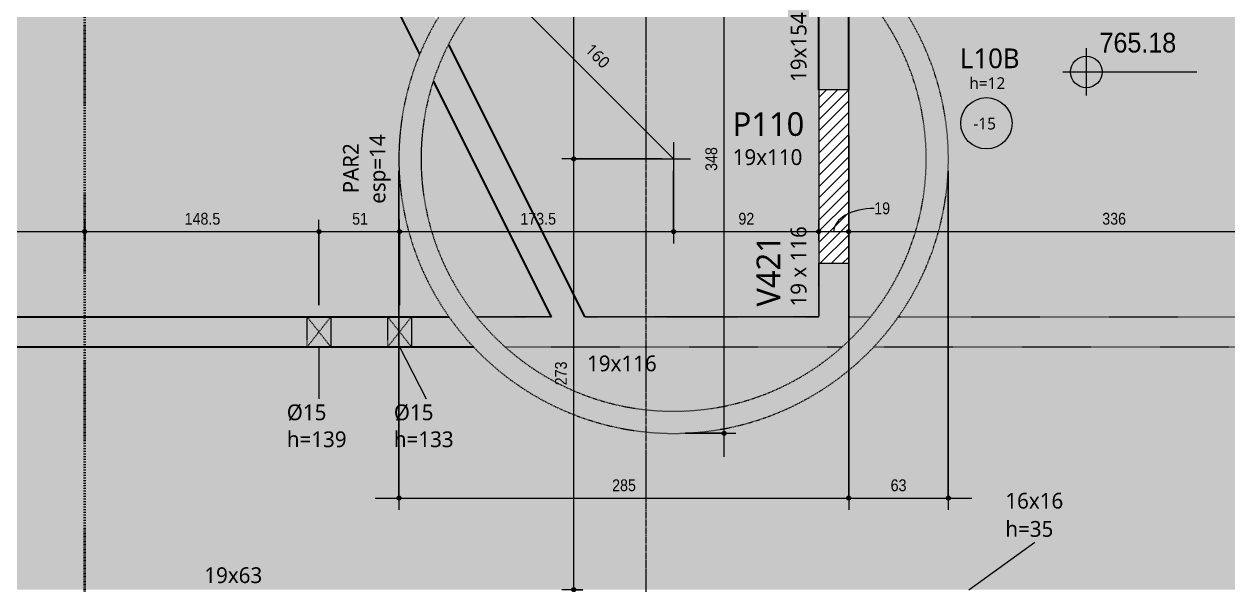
# Model space of a CAD drawing. Header units: centimetres. Extents: x -2136 to 34701, y -1430 to 84208.
# Drawn here: x -1045 to -282, y 677 to 1032 of the extents above; entities that cross this region are included whole.
import ezdxf

# ---------------------------------------------------------------- set-up
doc = ezdxf.new("R2010")
doc.units = ezdxf.units.CM
for name, pattern in [('Aligning Line', [0.635, 0.3175, -0.3175]), ('Centro de 6 mm', [1.32, 0.6, -0.24, 0.24, -0.24]), ('Dash dot', [1.5875, 0.635, -0.47625, 0, -0.47625]), ('Traço', [0.635, 0.3175, -0.3175])]:
    doc.linetypes.add(name, pattern=pattern)
for name, color, linetype, lineweight in [('A-ANNO-DIMS', 7, 'Continuous', 9), ('A-ANNO-DIMS-50', 7, 'Continuous', 9), ('A-DETL', 7, 'Continuous', 18), ('A-DETL-GENF', 7, 'Continuous', 18), ('A-DETL-THIN', 7, 'Continuous', 18), ('A-FLOR', 7, 'Continuous', 18), ('A-FLOR-IDEN', 7, 'Continuous', 9), ('A-GENM', 7, 'Continuous', 18), ('A-GENM-HDLN', 7, 'Traço', 18), ('A-GENM-IDEN', 7, 'Continuous', 9), ('G-ANNO-DIMS', 7, 'Continuous', 9), ('G-ANNO-SYMB', 7, 'Continuous', 9), ('G-ANNO-TEXT', 7, 'Continuous', 9), ('S-BEAM', 7, 'Continuous', 18), ('S-BEAM-IDEN', 7, 'Continuous', 9), ('S-COLS-IDEN', 7, 'Continuous', 9), ('S-GRID', 7, 'Continuous', 9)]:
    doc.layers.add(name, color=color, linetype=linetype, lineweight=lineweight)
doc.styles.add('Fira Sans', font='FiraSans-Regular.ttf', dxfattribs={"width": 0.95, "height": 12.5})
doc.styles.add('Fira Sans_2', font='FiraSans-Regular.ttf', dxfattribs={"width": 0.9, "height": 7.5})
doc.styles.add('Gadugi', font='gadugi.ttf', dxfattribs={"height": 15})
doc.styles.add('Gadugi_1', font='gadugi.ttf', dxfattribs={"height": 10})
doc.styles.add('Gadugi_3', font='gadugi.ttf', dxfattribs={"height": 7.5})
doc.styles.add('Gadugi_4', font='gadugi.ttf', dxfattribs={"height": 12.5})
doc.dimstyles.new('PED_GADUGI_1_5mm_1', dxfattribs={"dimscale": 30.48, "dimtxt": 7.778718, "dimasz": 0.016404, "dimexe": 0.393701, "dimexo": 0, "dimgap": 0.19685, "dimtad": 1, "dimjust": 3, "dimdec": 1, "dimrnd": 0.5, "dimdsep": 46, "dimtxsty": 'Gadugi_3', "dimblk1": 'OPEN30', "dimblk2": 'OPEN30', "dimsah": 1, "dimcen": 0.09, "dimazin": 0, "dimtfac": 1, "dimtdec": 4, "dimtix": 1, "dimtmove": 0, "dimatfit": 2, "dimfxl": 1, "dimtvp": 1, "dimtolj": 1, "dimtzin": 0, "dimarcsym": 2})
doc.dimstyles.new('PED_R80_1_5mm_ACIMA_As_ESQ__R00', dxfattribs={"dimscale": 30.48, "dimtxt": 10.229846, "dimasz": 0.328084, "dimexe": 0.246063, "dimexo": 0.246063, "dimgap": 0.049213, "dimtad": 1, "dimdec": 1, "dimrnd": 0.5, "dimdsep": 46, "dimtxsty": 'Fira Sans_2', "dimblk1": 'DOTSMALL', "dimblk2": 'DOTSMALL', "dimsah": 1, "dimcen": 0.09, "dimdle": 0.492126, "dimazin": 0, "dimtfac": 1, "dimtdec": 4, "dimtix": 1, "dimtmove": 0, "dimatfit": 3, "dimfxl": 1, "dimtvp": 1, "dimtolj": 1, "dimtzin": 0, "dimarcsym": 2})
doc.dimstyles.new('PED_R80_1_5mm_ACIMA_As_ESQ__R00_1', dxfattribs={"dimscale": 30.48, "dimtxt": 10.229846, "dimasz": 0.328084, "dimexe": 0.246063, "dimexo": 0.246063, "dimgap": 0.049213, "dimtad": 1, "dimdec": 1, "dimrnd": 0.5, "dimdsep": 46, "dimtxsty": 'Fira Sans_2', "dimblk1": 'DOTSMALL', "dimblk2": 'DOTSMALL', "dimsah": 1, "dimcen": 0.09, "dimdle": 0.492126, "dimazin": 0, "dimtfac": 1, "dimtdec": 4, "dimtix": 1, "dimtmove": 1, "dimatfit": 3, "dimfxl": 1, "dimtvp": 1, "dimtolj": 1, "dimtzin": 0, "dimarcsym": 2})
doc.dimstyles.new('PED_R80_1_5mm_ACIMA_As_ESQ__R00_3', dxfattribs={"dimscale": 30.48, "dimtxt": 10.229846, "dimasz": 0.328084, "dimexe": 0.246063, "dimexo": 0.246063, "dimgap": 0.049213, "dimtad": 1, "dimdec": 1, "dimrnd": 0.5, "dimdsep": 46, "dimtxsty": 'Fira Sans_2', "dimblk1": 'DOTSMALL', "dimblk2": 'DOTSMALL', "dimsah": 1, "dimcen": 0.09, "dimdle": 0.492126, "dimazin": 0, "dimtfac": 1, "dimtdec": 4, "dimtix": 1, "dimtmove": 0, "dimatfit": 3, "dimfxl": 1, "dimtvp": 1, "dimtolj": 1, "dimtzin": 0, "dimarcsym": 2})
doc.dimstyles.new('PED_R80_1_5mm_ACIMA_As_ESQ__R00_4', dxfattribs={"dimscale": 30.48, "dimtxt": 10.229846, "dimasz": 0.328084, "dimexe": 0.246063, "dimexo": 0.246063, "dimgap": 0.049213, "dimtad": 1, "dimdec": 1, "dimrnd": 0.5, "dimdsep": 46, "dimtxsty": 'Fira Sans_2', "dimblk1": 'DOTSMALL', "dimblk2": 'DOTSMALL', "dimsah": 1, "dimcen": 0.09, "dimdle": 0.492126, "dimazin": 0, "dimtfac": 1, "dimtdec": 4, "dimtix": 1, "dimtmove": 0, "dimatfit": 3, "dimfxl": 1, "dimtvp": 1, "dimtolj": 1, "dimtzin": 0, "dimarcsym": 2})

# ---------------------------------------------------------------- blocks, each defined once
blk = doc.blocks.new('PED_FURO_CIRCULAR_R04_2020 _INSTÂNCIA_ - FURO CIRC-3732456-PL K 100 - FORMA DO 5º PAVIMENTO')
at = {"layer": 'A-GENM-HDLN'}
for p, q in [((7.5, -9.5), (-7.5, 9.5)), ((-7.5, -9.5), (7.5, 9.5)), ((-7.5, -9.5), (-7.5, 9.5)), ((7.5, 9.5), (7.5, -9.5))]:
    blk.add_line(p, q, dxfattribs=at)
blk = doc.blocks.new('PED_FURO_CIRCULAR_R04_2020 _INSTÂNCIA_ - FURO CIRC-3733302-PL K 100 - FORMA DO 5º PAVIMENTO')
at = {"layer": 'A-GENM-HDLN'}
for p, q in [((7.5, -9.5), (-7.5, 9.5)), ((-7.5, -9.5), (7.5, 9.5)), ((-7.5, -9.5), (-7.5, 9.5)), ((7.5, 9.5), (7.5, -9.5))]:
    blk.add_line(p, q, dxfattribs=at)
blk = doc.blocks.new('PED_TAG_LAJE_R01 - TÍTULO_ESPESSURA_REBAIXO-2413107-PL K 100 - FORMA DO 5º PAVIMENTO')
at = {"layer": 'A-FLOR-IDEN'}
blk.add_circle((-0.046, -0.667), 0.325, dxfattribs=at)
blk = doc.blocks.new('Elevações de ponto - M_Cota de elevação - Alvo preenchido-10609-PL K 100 - FORMA DO 5º PAVIMENTO')
at = {"layer": 'G-ANNO-DIMS'}
h = blk.add_hatch(color=256, dxfattribs=at)
edge = h.paths.add_edge_path(flags=0)
edge.add_line((0, 0), (-0.2, 0))
edge.add_arc((0, 0), 0.2, 90, 180, ccw=False)
edge.add_line((0, 0.2), (0, 0))
h = blk.add_hatch(color=256, dxfattribs=at)
edge = h.paths.add_edge_path(flags=0)
edge.add_line((0, 0), (0.2, 0))
edge.add_arc((0, 0), 0.2, 270, 360, ccw=False)
edge.add_line((0, -0.2), (0, 0))
for p, q in [((0, -0.3), (0, 0.3)), ((-0.3, 0), (1.4, 0))]:
    blk.add_line(p, q, dxfattribs=at)
blk.add_circle((0, 0), 0.2, dxfattribs=at)
blk = doc.blocks.new('DIMBLOCK81-PL K 100 - FORMA DO 5º PAVIMENTO')
at = {"layer": 'A-ANNO-DIMS-50', "true_color": 0x000032}
h = blk.add_hatch(color=178, dxfattribs=at)
edge = h.paths.add_edge_path(flags=0)
edge.add_arc((-696.69, 946.91), 1.25, 0, 360)
h = blk.add_hatch(color=178, dxfattribs=at)
edge = h.paths.add_edge_path(flags=0)
edge.add_arc((-696.69, 673.75), 1.25, 0, 360)
at = {"layer": 'A-ANNO-DIMS-50', "color": 178, "true_color": 0x000032}
for p, q in [((-640.92, 946.91), (-704.19, 946.91)), ((-696.69, 673.75), (-696.69, 946.91)), ((-696.69, 946.91), (-640.92, 946.91)), ((-690.96, 673.75), (-704.19, 673.75)), ((-696.69, 673.75), (-690.96, 673.75))]:
    blk.add_line(p, q, dxfattribs=at)
for centre in [(-696.69, 946.91), (-696.69, 673.75)]:
    blk.add_circle(centre, 1.25, dxfattribs=at)
at = {"layer": 'A-ANNO-DIMS-50', "color": 0, "insert": (-708.57, 803.38), "char_height": 7.5, "width": 16.6825, "attachment_point": 1, "rotation": 90, "line_spacing_factor": 1.049215, "style": 'Fira Sans_2'}
blk.add_mtext('273', dxfattribs=at)
blk = doc.blocks.new('_DotSmall')
at = {"color": 0, "linetype": 'ByBlock', "const_width": 0.5}
blk.add_lwpolyline([(-0.0625, 0, 1), (0.0625, 0, 1)], format="xyb", close=True, dxfattribs=at)
blk = doc.blocks.new('DIMBLOCK82-PL K 100 - FORMA DO 5º PAVIMENTO')
at = {"layer": 'A-ANNO-DIMS-50', "true_color": 0x000032}
h = blk.add_hatch(color=178, dxfattribs=at)
edge = h.paths.add_edge_path(flags=0)
edge.add_arc((-696.69, 1403.75), 1.25, 0, 360)
h = blk.add_hatch(color=178, dxfattribs=at)
edge = h.paths.add_edge_path(flags=0)
edge.add_arc((-696.69, 946.91), 1.25, 0, 360)
at = {"layer": 'A-ANNO-DIMS-50', "color": 178, "true_color": 0x000032}
for p, q in [((-690.96, 1403.75), (-704.19, 1403.75)), ((-696.69, 946.91), (-696.69, 1403.75)), ((-696.69, 1403.75), (-690.96, 1403.75)), ((-640.92, 946.91), (-704.19, 946.91)), ((-696.69, 946.91), (-640.92, 946.91))]:
    blk.add_line(p, q, dxfattribs=at)
for centre in [(-696.69, 1403.75), (-696.69, 946.91)]:
    blk.add_circle(centre, 1.25, dxfattribs=at)
at = {"layer": 'A-ANNO-DIMS-50', "color": 0, "insert": (-708.57, 1168.18), "char_height": 7.5, "width": 17.1547, "attachment_point": 1, "rotation": 90, "line_spacing_factor": 1.049215, "style": 'Fira Sans_2'}
blk.add_mtext('457', dxfattribs=at)
blk = doc.blocks.new('DIMBLOCK424-PL K 100 - FORMA DO 5º PAVIMENTO')
at = {"layer": 'A-ANNO-DIMS-50', "true_color": 0x000032}
h = blk.add_hatch(color=178, dxfattribs=at)
edge = h.paths.add_edge_path(flags=0)
edge.add_arc((-1168.48, 900.83), 1.25, 0, 360)
h = blk.add_hatch(color=178, dxfattribs=at)
edge = h.paths.add_edge_path(flags=0)
edge.add_arc((-1006.5, 900.83), 1.25, 0, 360)
at = {"layer": 'A-ANNO-DIMS-50', "color": 178, "true_color": 0x000032}
for p, q in [((-1168.48, 854.25), (-1168.48, 908.33)), ((-1006.5, 895.1), (-1006.5, 908.33)), ((-1168.48, 900.83), (-1006.5, 900.83)), ((-1168.48, 900.83), (-1168.48, 854.25)), ((-1006.5, 900.83), (-1006.5, 895.1))]:
    blk.add_line(p, q, dxfattribs=at)
for centre in [(-1168.48, 900.83), (-1006.5, 900.83)]:
    blk.add_circle(centre, 1.25, dxfattribs=at)
at = {"layer": 'A-ANNO-DIMS-50', "color": 0, "insert": (-1094.51, 912.72), "char_height": 7.5, "width": 16.8399, "attachment_point": 1, "line_spacing_factor": 1.049215, "style": 'Fira Sans_2'}
blk.add_mtext('162', dxfattribs=at)
blk = doc.blocks.new('DIMBLOCK425-PL K 100 - FORMA DO 5º PAVIMENTO')
at = {"layer": 'A-ANNO-DIMS-50', "true_color": 0x000032}
h = blk.add_hatch(color=178, dxfattribs=at)
edge = h.paths.add_edge_path(flags=0)
edge.add_arc((-1006.5, 900.83), 1.25, 0, 360)
h = blk.add_hatch(color=178, dxfattribs=at)
edge = h.paths.add_edge_path(flags=0)
edge.add_arc((-858.09, 900.83), 1.25, 0, 360)
at = {"layer": 'A-ANNO-DIMS-50', "color": 178, "true_color": 0x000032}
for p, q in [((-1006.5, 895.1), (-1006.5, 908.33)), ((-858.09, 854.25), (-858.09, 908.33)), ((-1006.5, 900.83), (-858.09, 900.83)), ((-1006.5, 900.83), (-1006.5, 895.1)), ((-858.09, 900.83), (-858.09, 854.25))]:
    blk.add_line(p, q, dxfattribs=at)
for centre in [(-1006.5, 900.83), (-858.09, 900.83)]:
    blk.add_circle(centre, 1.25, dxfattribs=at)
at = {"layer": 'A-ANNO-DIMS-50', "color": 0, "insert": (-943.18, 912.72), "char_height": 7.5, "width": 26.1255, "attachment_point": 1, "line_spacing_factor": 1.049215, "style": 'Fira Sans_2'}
blk.add_mtext('148.5', dxfattribs=at)
blk = doc.blocks.new('DIMBLOCK426-PL K 100 - FORMA DO 5º PAVIMENTO')
at = {"layer": 'A-ANNO-DIMS-50', "true_color": 0x000032}
h = blk.add_hatch(color=178, dxfattribs=at)
edge = h.paths.add_edge_path(flags=0)
edge.add_arc((-858.09, 900.83), 1.25, 0, 360)
h = blk.add_hatch(color=178, dxfattribs=at)
edge = h.paths.add_edge_path(flags=0)
edge.add_arc((-807.02, 900.83), 1.25, 0, 360)
at = {"layer": 'A-ANNO-DIMS-50', "color": 178, "true_color": 0x000032}
for p, q in [((-858.09, 854.25), (-858.09, 908.33)), ((-807.02, 854.25), (-807.02, 908.33)), ((-858.09, 900.83), (-807.02, 900.83)), ((-858.09, 900.83), (-858.09, 854.25)), ((-807.02, 900.83), (-807.02, 854.25))]:
    blk.add_line(p, q, dxfattribs=at)
for centre in [(-858.09, 900.83), (-807.02, 900.83)]:
    blk.add_circle(centre, 1.25, dxfattribs=at)
at = {"layer": 'A-ANNO-DIMS-50', "color": 0, "insert": (-837.08, 912.72), "char_height": 7.5, "width": 10.8594, "attachment_point": 1, "line_spacing_factor": 1.049215, "style": 'Fira Sans_2'}
blk.add_mtext('51', dxfattribs=at)
blk = doc.blocks.new('DIMBLOCK427-PL K 100 - FORMA DO 5º PAVIMENTO')
at = {"layer": 'A-ANNO-DIMS-50', "true_color": 0x000032}
h = blk.add_hatch(color=178, dxfattribs=at)
edge = h.paths.add_edge_path(flags=0)
edge.add_arc((-807.02, 900.83), 1.25, 0, 360)
h = blk.add_hatch(color=178, dxfattribs=at)
edge = h.paths.add_edge_path(flags=0)
edge.add_arc((-633.42, 900.83), 1.25, 0, 360)
at = {"layer": 'A-ANNO-DIMS-50', "color": 178, "true_color": 0x000032}
for p, q in [((-633.42, 939.41), (-633.42, 893.33)), ((-633.42, 900.83), (-633.42, 939.41)), ((-807.02, 854.25), (-807.02, 908.33)), ((-807.02, 900.83), (-633.42, 900.83)), ((-807.02, 900.83), (-807.02, 854.25))]:
    blk.add_line(p, q, dxfattribs=at)
for centre in [(-807.02, 900.83), (-633.42, 900.83)]:
    blk.add_circle(centre, 1.25, dxfattribs=at)
at = {"layer": 'A-ANNO-DIMS-50', "color": 0, "insert": (-730.51, 912.72), "char_height": 7.5, "width": 24.709, "attachment_point": 1, "line_spacing_factor": 1.049215, "style": 'Fira Sans_2'}
blk.add_mtext('173.5', dxfattribs=at)
blk = doc.blocks.new('DIMBLOCK428-PL K 100 - FORMA DO 5º PAVIMENTO')
at = {"layer": 'A-ANNO-DIMS-50', "true_color": 0x000032}
h = blk.add_hatch(color=178, dxfattribs=at)
edge = h.paths.add_edge_path(flags=0)
edge.add_arc((-633.42, 900.83), 1.25, 0, 360)
h = blk.add_hatch(color=178, dxfattribs=at)
edge = h.paths.add_edge_path(flags=0)
edge.add_arc((-541.5, 900.83), 1.25, 0, 360)
at = {"layer": 'A-ANNO-DIMS-50', "color": 178, "true_color": 0x000032}
for p, q in [((-633.42, 939.41), (-633.42, 893.33)), ((-633.42, 900.83), (-633.42, 939.41)), ((-541.5, 895.1), (-541.5, 908.33)), ((-633.42, 900.83), (-541.5, 900.83)), ((-541.5, 900.83), (-541.5, 895.1))]:
    blk.add_line(p, q, dxfattribs=at)
for centre in [(-633.42, 900.83), (-541.5, 900.83)]:
    blk.add_circle(centre, 1.25, dxfattribs=at)
at = {"layer": 'A-ANNO-DIMS-50', "color": 0, "insert": (-592.38, 912.72), "char_height": 7.5, "width": 11.8037, "attachment_point": 1, "line_spacing_factor": 1.049215, "style": 'Fira Sans_2'}
blk.add_mtext('92', dxfattribs=at)
blk = doc.blocks.new('DIMBLOCK429-PL K 100 - FORMA DO 5º PAVIMENTO')
at = {"layer": 'A-ANNO-DIMS-50', "true_color": 0x000032}
h = blk.add_hatch(color=178, dxfattribs=at)
edge = h.paths.add_edge_path(flags=0)
edge.add_arc((-541.5, 900.83), 1.25, 0, 360)
h = blk.add_hatch(color=178, dxfattribs=at)
edge = h.paths.add_edge_path(flags=0)
edge.add_arc((-522.5, 900.83), 1.25, 0, 360)
at = {"layer": 'A-ANNO-DIMS-50', "color": 178, "true_color": 0x000032}
for p, q in [((-541.5, 895.1), (-541.5, 908.33)), ((-522.5, 895.1), (-522.5, 908.33)), ((-541.5, 900.83), (-522.5, 900.83)), ((-541.5, 900.83), (-541.5, 895.1)), ((-522.5, 900.83), (-522.5, 895.1))]:
    blk.add_line(p, q, dxfattribs=at)
for centre in [(-541.5, 900.83), (-522.5, 900.83)]:
    blk.add_circle(centre, 1.25, dxfattribs=at)
blk.add_ellipse((-506.32, 900.83), major_axis=(25.68, 0), ratio=0.572784, start_param=1.570796, end_param=3.141593, dxfattribs=at)
at = {"layer": 'A-ANNO-DIMS-50', "color": 0, "insert": (-506.32, 919.37), "char_height": 7.5, "width": 11.1741, "attachment_point": 1, "line_spacing_factor": 1.049215, "style": 'Fira Sans_2'}
blk.add_mtext('19', dxfattribs=at)
blk = doc.blocks.new('DIMBLOCK430-PL K 100 - FORMA DO 5º PAVIMENTO')
at = {"layer": 'A-ANNO-DIMS-50', "true_color": 0x000032}
h = blk.add_hatch(color=178, dxfattribs=at)
edge = h.paths.add_edge_path(flags=0)
edge.add_arc((-522.5, 900.83), 1.25, 0, 360)
h = blk.add_hatch(color=178, dxfattribs=at)
edge = h.paths.add_edge_path(flags=0)
edge.add_arc((-186.5, 900.83), 1.25, 0, 360)
at = {"layer": 'A-ANNO-DIMS-50', "color": 178, "true_color": 0x000032}
for p, q in [((-522.5, 895.1), (-522.5, 908.33)), ((-186.5, 895.1), (-186.5, 908.33)), ((-522.5, 900.83), (-186.5, 900.83)), ((-522.5, 900.83), (-522.5, 895.1)), ((-186.5, 900.83), (-186.5, 895.1))]:
    blk.add_line(p, q, dxfattribs=at)
for centre in [(-522.5, 900.83), (-186.5, 900.83)]:
    blk.add_circle(centre, 1.25, dxfattribs=at)
at = {"layer": 'A-ANNO-DIMS-50', "color": 0, "insert": (-361.91, 912.72), "char_height": 7.5, "width": 17.7842, "attachment_point": 1, "line_spacing_factor": 1.049215, "style": 'Fira Sans_2'}
blk.add_mtext('336', dxfattribs=at)
blk = doc.blocks.new('DIMBLOCK572-PL K 100 - FORMA DO 5º PAVIMENTO')
at = {"layer": 'A-ANNO-DIMS-50', "true_color": 0x000032}
h = blk.add_hatch(color=178, dxfattribs=at)
edge = h.paths.add_edge_path(flags=0)
edge.add_arc((-807.42, 731.85), 1.25, 0, 360)
h = blk.add_hatch(color=178, dxfattribs=at)
edge = h.paths.add_edge_path(flags=0)
edge.add_arc((-522.5, 731.85), 1.25, 0, 360)
at = {"layer": 'A-ANNO-DIMS-50', "color": 178, "true_color": 0x000032}
for p, q in [((-522.5, 961.75), (-522.5, 724.35)), ((-522.5, 731.85), (-522.5, 961.75)), ((-807.42, 939.41), (-807.42, 724.35)), ((-807.42, 731.85), (-807.42, 939.41)), ((-822.42, 731.85), (-522.5, 731.85))]:
    blk.add_line(p, q, dxfattribs=at)
for centre in [(-807.42, 731.85), (-522.5, 731.85)]:
    blk.add_circle(centre, 1.25, dxfattribs=at)
at = {"layer": 'A-ANNO-DIMS-50', "color": 0, "insert": (-672.37, 743.73), "char_height": 7.5, "width": 17.7842, "attachment_point": 1, "line_spacing_factor": 1.049215, "style": 'Fira Sans_2'}
blk.add_mtext('285', dxfattribs=at)
blk = doc.blocks.new('DIMBLOCK573-PL K 100 - FORMA DO 5º PAVIMENTO')
at = {"layer": 'A-ANNO-DIMS-50', "true_color": 0x000032}
h = blk.add_hatch(color=178, dxfattribs=at)
edge = h.paths.add_edge_path(flags=0)
edge.add_arc((-522.5, 731.85), 1.25, 0, 360)
h = blk.add_hatch(color=178, dxfattribs=at)
edge = h.paths.add_edge_path(flags=0)
edge.add_arc((-459.42, 731.85), 1.25, 0, 360)
at = {"layer": 'A-ANNO-DIMS-50', "color": 178, "true_color": 0x000032}
for p, q in [((-522.5, 961.75), (-522.5, 724.35)), ((-522.5, 731.85), (-522.5, 961.75)), ((-459.42, 939.41), (-459.42, 724.35)), ((-459.42, 731.85), (-459.42, 939.41)), ((-522.5, 731.85), (-444.42, 731.85))]:
    blk.add_line(p, q, dxfattribs=at)
for centre in [(-522.5, 731.85), (-459.42, 731.85)]:
    blk.add_circle(centre, 1.25, dxfattribs=at)
at = {"layer": 'A-ANNO-DIMS-50', "color": 0, "insert": (-495.94, 743.73), "char_height": 7.5, "width": 11.9611, "attachment_point": 1, "line_spacing_factor": 1.049215, "style": 'Fira Sans_2'}
blk.add_mtext('63', dxfattribs=at)
blk = doc.blocks.new('DIMBLOCK574-PL K 100 - FORMA DO 5º PAVIMENTO')
at = {"layer": 'A-ANNO-DIMS-50', "true_color": 0x000032}
h = blk.add_hatch(color=178, dxfattribs=at)
edge = h.paths.add_edge_path(flags=0)
edge.add_arc((-601.44, 1120.91), 1.25, 0, 360)
h = blk.add_hatch(color=178, dxfattribs=at)
edge = h.paths.add_edge_path(flags=0)
edge.add_arc((-601.44, 772.91), 1.25, 0, 360)
at = {"layer": 'A-ANNO-DIMS-50', "color": 178, "true_color": 0x000032}
for p, q in [((-601.44, 757.91), (-601.44, 1135.91)), ((-625.92, 1120.91), (-593.94, 1120.91)), ((-601.44, 1120.91), (-625.92, 1120.91)), ((-625.92, 772.91), (-593.94, 772.91)), ((-601.44, 772.91), (-625.92, 772.91))]:
    blk.add_line(p, q, dxfattribs=at)
for centre in [(-601.44, 1120.91), (-601.44, 772.91)]:
    blk.add_circle(centre, 1.25, dxfattribs=at)
at = {"layer": 'A-ANNO-DIMS-50', "color": 0, "insert": (-613.32, 939.3), "char_height": 7.5, "width": 18.2563, "attachment_point": 1, "rotation": 90, "line_spacing_factor": 1.049215, "style": 'Fira Sans_2'}
blk.add_mtext('348', dxfattribs=at)
blk = doc.blocks.new('DIMBLOCK606-PL K 100 - FORMA DO 5º PAVIMENTO')
at = {"layer": 'A-ANNO-DIMS-50'}
for p, q in [((-633.42, 946.91), (-746.42, 1060.17)), ((-633.41, 957.51), (-633.43, 936.3)), ((-644.02, 946.92), (-622.81, 946.89))]:
    blk.add_line(p, q, dxfattribs=at)
at = {"layer": 'A-ANNO-DIMS-50', "lineweight": 35}
for q in [(-745.98, 1059.91), (-746.17, 1059.72)]:
    blk.add_line((-746.42, 1060.17), q, dxfattribs=at)
at = {"layer": 'A-ANNO-DIMS-50'}
blk.add_arc((-633.42, 946.91), 160, 130.63641, 139.23078, dxfattribs=at)
at = {"layer": 'A-ANNO-DIMS-50', "color": 0, "insert": (-684.82, 1020.79), "char_height": 7.5, "width": 20.6582, "attachment_point": 1, "rotation": 314.93359, "line_spacing_factor": 1.02016, "style": 'Gadugi_3'}
blk.add_mtext('160', dxfattribs=at)
blk = doc.blocks.new('_Open30')
at = {"color": 0, "linetype": 'ByBlock', "lineweight": -2}
for p, q in [((-1, 0.3), (0, 0)), ((0, 0), (-1, -0.3)), ((0, 0), (-1, 0))]:
    blk.add_line(p, q, dxfattribs=at)

msp = doc.modelspace()

# ---------------------------------------------------------------- hatches: boundary and pattern name
at = {"layer": 'A-DETL', "true_color": 0xfcd5b4}
msp.add_hatch(color=254, dxfattribs=at).paths.add_polyline_path([(-522.5, 846.75), (-522.5, 880.75), (-541.5, 880.75), (-541.5, 846.75)], flags=0)
h = msp.add_hatch(color=254, dxfattribs=at)
h.paths.add_polyline_path([(-530.57, 827.75), (-526.85, 827.75), (-520.28, 833.77), (-510.85, 844.06), (-508.79, 846.75), (-758.05, 846.75), (-755.98, 844.06), (-746.51, 833.77), (-744.2, 831.61), (-739.99, 827.75), (-564.69, 827.75)], flags=0)
h.paths.add_polyline_path([(-462.11, 827.75), (523.5, 827.75), (523.5, 846.75), (-491.29, 846.75), (-493.8, 843.06), (-503.09, 831.62), (-506.82, 827.75), (-493.8, 827.75)], flags=0)
at = {"layer": 'A-DETL-GENF', "true_color": 0x00bcb8}
h = msp.add_hatch(color=132, dxfattribs=at)
h.paths.add_polyline_path([(-633.5, 772.91), (-618.78, 773.52), (-604.16, 775.38), (-589.76, 778.47), (-575.66, 782.77), (-561.98, 788.25), (-548.81, 794.86), (-536.25, 802.56), (-524.39, 811.3), (-513.31, 821.01), (-503.09, 831.62), (-493.8, 843.06), (-485.52, 855.25), (-478.29, 868.09), (-472.18, 881.5), (-467.22, 895.37), (-463.46, 909.62), (-460.91, 924.13), (-459.61, 938.81), (-459.54, 953.54), (-460.73, 968.23), (-463.15, 982.76), (-466.8, 997.04), (-471.64, 1010.96), (-477.64, 1024.42), (-484.75, 1037.32), (-492.94, 1049.57), (-502.13, 1061.09), (-512.26, 1071.79), (-523.26, 1081.59), (-535.05, 1090.43), (-547.54, 1098.24), (-560.65, 1104.96), (-574.29, 1110.55), (-588.48, 1115), (-602.99, 1118.22), (-617.73, 1120.2), (-632.59, 1120.9), (-647.45, 1120.34), (-662.2, 1118.51), (-676.75, 1115.42), (-690.98, 1111.11), (-704.79, 1105.59), (-718.56, 1098.63), (-730.75, 1091.13), (-742.71, 1082.3), (-753.87, 1072.47), (-764.16, 1061.73), (-773.48, 1050.14), (-781.79, 1037.81), (-789.01, 1024.81), (-795.09, 1011.24), (-799.99, 997.2), (-803.65, 982.92), (-806.09, 968.39), (-807.29, 953.71), (-807.24, 938.97), (-805.94, 924.3), (-803.41, 909.78), (-799.66, 895.53), (-794.72, 881.65), (-788.62, 868.24), (-781.41, 855.39), (-773.13, 843.2), (-763.86, 831.75), (-753.65, 821.12), (-742.57, 811.4), (-730.72, 802.65), (-718.17, 794.94), (-705, 788.31), (-691.33, 782.83), (-677.24, 778.51), (-662.84, 775.41), (-648.22, 773.54)], flags=0)
h.paths.add_polyline_path([(-633.42, 786.91), (-647.36, 787.51), (-661.2, 789.34), (-674.83, 792.36), (-688.14, 796.55), (-701.04, 801.9), (-713.42, 808.34), (-725.19, 815.84), (-736.26, 824.34), (-746.56, 833.77), (-755.99, 844.06), (-764.48, 855.13), (-771.98, 866.91), (-778.43, 879.29), (-783.77, 892.18), (-787.97, 905.49), (-790.99, 919.12), (-792.81, 932.96), (-793.42, 946.91), (-792.81, 960.85), (-790.99, 974.69), (-787.97, 988.32), (-783.77, 1001.63), (-778.43, 1014.52), (-771.98, 1026.91), (-764.48, 1038.68), (-755.99, 1049.75), (-746.56, 1060.04), (-736.26, 1069.47), (-725.19, 1077.97), (-713.42, 1085.47), (-701.04, 1091.91), (-688.14, 1097.26), (-674.83, 1101.45), (-661.2, 1104.47), (-647.36, 1106.3), (-633.42, 1106.91), (-619.47, 1106.3), (-605.63, 1104.47), (-592.01, 1101.45), (-578.7, 1097.26), (-565.8, 1091.91), (-553.42, 1085.47), (-541.65, 1077.97), (-530.57, 1069.47), (-520.28, 1060.04), (-510.85, 1049.75), (-502.35, 1038.68), (-494.85, 1026.91), (-488.41, 1014.52), (-483.07, 1001.63), (-478.87, 988.32), (-475.85, 974.69), (-474.03, 960.85), (-473.42, 946.91), (-474.03, 932.96), (-475.85, 919.12), (-478.87, 905.49), (-483.07, 892.18), (-488.41, 879.29), (-494.85, 866.91), (-502.35, 855.13), (-510.85, 844.06), (-520.28, 833.77), (-530.57, 824.34), (-541.65, 815.84), (-553.42, 808.34), (-565.8, 801.9), (-578.7, 796.55), (-592.01, 792.36), (-605.63, 789.34), (-619.47, 787.51)], flags=0)
at = {"layer": 'A-DETL-GENF', "true_color": 0x808080}
h = msp.add_hatch(dxfattribs=at)
h.set_pattern_fill('FP_1', color=8, style=0, pattern_type=2)
h.set_pattern_definition([(45, (0, 0), (-3.535534, 3.535534), [])])
h.paths.add_polyline_path([(-522.5, 880.75), (-522.5, 990.75), (-541.5, 990.75), (-541.5, 880.75)], flags=0)
at = {"layer": 'A-FLOR', "true_color": 0xffffcc}
h = msp.add_hatch(color=7, dxfattribs=at)
h.paths.add_polyline_path([(-812.32, 846.75), (-775.55, 846.75), (-781.41, 855.39), (-788.62, 868.24), (-794.72, 881.65), (-799.66, 895.53), (-803.41, 909.78), (-805.94, 924.3), (-807.24, 938.97), (-807.29, 953.71), (-806.09, 968.39), (-803.65, 982.92), (-799.99, 997.2), (-795.09, 1011.24), (-794.13, 1013.37), (-989.33, 1403.75), (-1232.5, 1403.75), (-1232.5, 1082.56), (-1114.6, 846.75), (-813.51, 846.75)], flags=0)
h.paths.add_polyline_path([(-710.83, 846.75), (-785.51, 996.11), (-787.97, 988.32), (-790.99, 974.69), (-792.81, 960.85), (-793.42, 946.91), (-792.81, 932.96), (-790.99, 919.12), (-787.97, 905.49), (-783.77, 892.18), (-778.43, 879.29), (-771.98, 866.91), (-764.48, 855.13), (-758.05, 846.75), (-712.08, 846.75)], flags=0)
at = {"layer": 'A-FLOR', "true_color": 0xccffcc}
h = msp.add_hatch(color=254, dxfattribs=at)
h.paths.add_polyline_path([(-541.5, 846.75), (-541.52, 1077.88), (-541.66, 1077.98), (-553.42, 1085.47), (-565.8, 1091.91), (-578.7, 1097.26), (-592.01, 1101.45), (-605.63, 1104.47), (-619.47, 1106.3), (-633.42, 1106.91), (-647.45, 1106.29), (-661.2, 1104.47), (-674.83, 1101.45), (-688.14, 1097.26), (-701.04, 1091.91), (-713.42, 1085.47), (-725.19, 1077.97), (-736.26, 1069.47), (-746.56, 1060.04), (-755.99, 1049.75), (-764.48, 1038.68), (-771.98, 1026.91), (-775.9, 1019.38), (-689.58, 846.75), (-564.69, 846.75)], flags=0)
h.paths.add_polyline_path([(-783.54, 1034.65), (-782.62, 1036.31), (-783.6, 1034.78)], flags=0)
h.paths.add_polyline_path([(-779.05, 1041.87), (-774.61, 1048.46), (-775.92, 1046.75), (-778.43, 1042.84)], flags=0)
h.paths.add_polyline_path([(-770.56, 1053.77), (-765.62, 1059.91), (-767.29, 1058.05), (-769.84, 1054.71)], flags=0)
h.paths.add_polyline_path([(-761.11, 1064.91), (-755.99, 1070.29), (-757.77, 1068.62)], flags=0)
h.paths.add_polyline_path([(-750.77, 1075.2), (-744.92, 1080.35), (-747.41, 1078.37)], flags=0)
h.paths.add_polyline_path([(-739.62, 1084.58), (-733.36, 1089.2), (-736.29, 1087.24)], flags=0)
h.paths.add_polyline_path([(-727.72, 1093), (-721.1, 1097.06), (-724.49, 1095.17), (-725.19, 1094.7)], flags=0)
h.paths.add_polyline_path([(-541.5, 1094.46), (-541.5, 1403.75), (-800.35, 1403.75), (-658.05, 1119.15), (-660.18, 1118.76), (-647.36, 1120.34), (-632.59, 1120.9), (-617.73, 1120.2), (-602.99, 1118.22), (-588.48, 1115), (-574.29, 1110.55), (-560.65, 1104.96), (-547.54, 1098.24), (-541.79, 1094.64)], flags=0)
h.paths.add_polyline_path([(-715.17, 1100.38), (-708.22, 1103.87), (-712.08, 1102.11), (-713.42, 1101.36)], flags=0)
h.paths.add_polyline_path([(-702.05, 1106.69), (-694.81, 1109.58), (-699.14, 1108.02), (-701.04, 1107.15)], flags=0)
h.paths.add_polyline_path([(-688.44, 1111.88), (-680.95, 1114.15), (-685.76, 1112.85), (-688.14, 1111.99)], flags=0)
h.paths.add_polyline_path([(-674.46, 1115.91), (-667.27, 1117.45), (-672.03, 1116.57)], flags=0)
at = {"layer": 'A-FLOR', "true_color": 0xfcd5b4}
h = msp.add_hatch(color=254, dxfattribs=at)
h.paths.add_polyline_path([(-359.54, 846.75), (-186.5, 846.75), (-186.5, 1060.25), (-501.46, 1060.25), (-492.94, 1049.57), (-484.75, 1037.32), (-477.64, 1024.42), (-471.64, 1010.96), (-466.8, 997.04), (-463.15, 982.76), (-460.73, 968.23), (-459.54, 953.54), (-459.61, 938.81), (-460.91, 924.13), (-463.46, 909.62), (-467.22, 895.37), (-472.18, 881.5), (-478.29, 868.09), (-485.59, 855.13), (-491.29, 846.75), (-462.11, 846.75)], flags=0)
h.paths.add_polyline_path([(-510.85, 846.75), (-508.79, 846.75), (-502.28, 855.25), (-494.85, 866.91), (-488.41, 879.29), (-483.07, 892.18), (-478.87, 905.49), (-475.85, 919.12), (-474.03, 932.96), (-473.42, 946.91), (-474.03, 960.85), (-475.85, 974.69), (-478.87, 988.32), (-483.07, 1001.63), (-488.41, 1014.52), (-494.85, 1026.91), (-502.35, 1038.68), (-510.85, 1049.75), (-520.51, 1060.25), (-522.5, 1060.25), (-522.5, 846.75)], flags=0)
h = msp.add_hatch(color=254, dxfattribs=at)
h.paths.add_polyline_path([(1076.55, 673.75), (1116.5, 673.75), (1116.5, 684.75), (1276.5, 684.75), (1276.5, 679.75), (1711.5, 679.75), (1711.5, 673.75), (1788.5, 673.75), (1788.5, 827.75), (1739.48, 827.75), (1739.19, 822.54), (1737.38, 811.51), (1734.37, 800.66), (1730.2, 790.2), (1724.92, 780.25), (1718.61, 770.93), (1711.31, 762.34), (1703.14, 754.6), (1693.94, 747.65), (1684.53, 741.98), (1674.31, 737.25), (1663.63, 733.66), (1652.64, 731.24), (1641.04, 730.02), (1630.18, 730.02), (1618.99, 731.24), (1607.99, 733.66), (1597.32, 737.25), (1587.1, 741.98), (1577.45, 747.79), (1568.48, 754.6), (1560.31, 762.34), (1553.02, 770.93), (1546.7, 780.25), (1541.42, 790.2), (1537.26, 800.66), (1534.24, 811.51), (1532.42, 822.62), (1532.14, 827.75), (-506.82, 827.75), (-513.31, 821.01), (-524.39, 811.3), (-536.25, 802.56), (-548.81, 794.86), (-561.98, 788.25), (-575.66, 782.77), (-589.76, 778.47), (-604.16, 775.38), (-618.78, 773.52), (-633.5, 772.91), (-648.22, 773.54), (-662.84, 775.41), (-677.24, 778.51), (-691.33, 782.83), (-705, 788.31), (-718.56, 795.18), (-730.72, 802.65), (-742.57, 811.4), (-753.65, 821.12), (-760.02, 827.75), (-1787.5, 827.75), (-1787.5, 673.75), (-1662, 673.75), (-1662, 679.75), (-1383.5, 679.75), (-1383.5, 684.75), (-1115.5, 684.75), (-1115.5, 673.75), (962.5, 673.75)], flags=0)
h.paths.add_polyline_path([(1630.58, 744.02), (1641.44, 744.06), (1651.44, 745.23), (1661.62, 747.65), (1671.46, 751.23), (1680.81, 755.92), (1689.56, 761.67), (1697.57, 768.4), (1704.76, 776.01), (1711.01, 784.41), (1716.24, 793.47), (1720.38, 803.08), (1723.39, 813.11), (1725.2, 823.42), (1725.46, 827.75), (1546.17, 827.75), (1546.42, 823.42), (1548.24, 813.11), (1551.4, 802.71), (1555.38, 793.47), (1560.62, 784.41), (1566.87, 776.01), (1574.13, 768.34), (1582.07, 761.67), (1590.81, 755.92), (1600.16, 751.23), (1610, 747.65), (1620.18, 745.23), (1630.18, 744.06)], flags=0)
h.paths.add_polyline_path([(-633.42, 786.91), (-619.47, 787.51), (-605.63, 789.34), (-592.01, 792.36), (-578.7, 796.55), (-565.8, 801.9), (-553.42, 808.34), (-541.5, 815.95), (-530.57, 824.34), (-526.85, 827.75), (-739.93, 827.69), (-736.26, 824.34), (-725.19, 815.84), (-713.42, 808.34), (-701.04, 801.9), (-688.14, 796.55), (-674.83, 792.36), (-661.2, 789.34), (-647.36, 787.51), (-633.5, 786.91)], flags=0)
at = {"layer": 'S-BEAM', "true_color": 0xffffcc}
h = msp.add_hatch(color=7, dxfattribs=at)
h.paths.add_polyline_path([(-689.58, 846.75), (-775.9, 1019.38), (-778.43, 1014.52), (-783.77, 1001.63), (-785.51, 996.11), (-710.83, 846.75)], flags=0)
h.paths.add_polyline_path([(-794.13, 1013.37), (-789.01, 1024.81), (-783.54, 1034.65), (-968.08, 1403.75), (-989.33, 1403.75), (-794.71, 1014.52)], flags=0)
h.paths.add_polyline_path([(-998.83, 1422.75), (-977.58, 1422.75), (-1016.08, 1499.75), (-1037.33, 1499.75)], flags=0)
at = {"layer": 'S-BEAM', "true_color": 0xfcd5b4}
h = msp.add_hatch(color=254, dxfattribs=at)
h.paths.add_polyline_path([(-541.5, 990.75), (-522.5, 990.75), (-522.5, 1062.08), (-530.57, 1069.47), (-541.5, 1077.86), (-541.5, 1042.82)], flags=0)
h.paths.add_polyline_path([(-522.5, 1080.92), (-522.5, 1080.97), (-522.51, 1080.93)], flags=0)
h.paths.add_polyline_path([(-524.95, 1082.86), (-532.42, 1088.56), (-533.71, 1089.42), (-531.78, 1087.98)], flags=0)
h.paths.add_polyline_path([(-537.42, 1091.91), (-541.5, 1094.64), (-541.5, 1094.46)], flags=0)
at = {"layer": 'S-BEAM', "true_color": 0xffccff}
msp.add_hatch(color=7, dxfattribs=at).paths.add_polyline_path([(-760.02, 827.75), (-763.86, 831.75), (-773.13, 843.2), (-775.55, 846.75), (-1232.5, 846.75), (-1232.5, 827.75), (-763.86, 827.75)], flags=0)

# ---------------------------------------------------------------- linework, layer by layer
at = {"layer": 'A-DETL'}
msp.add_line((-633.42, 946.91), (-632.7, 946.91), dxfattribs=at)
at = {"layer": 'A-DETL', "linetype": 'Aligning Line'}
for p, q in [((-541.5, 880.75), (-541.5, 846.75)), ((-541.5, 846.75), (-541.5, 880.75)), ((-522.5, 846.75), (-522.5, 880.75)), ((-710.83, 846.75), (-758.05, 846.75)), ((-758.05, 846.75), (-710.83, 846.75)), ((-541.5, 846.75), (-689.58, 846.75)), ((-689.58, 846.75), (-541.5, 846.75)), ((-522.5, 846.75), (-508.79, 846.75)), ((-491.29, 846.75), (-186.5, 846.75)), ((-739.99, 827.75), (-526.85, 827.75)), ((-506.82, 827.75), (523.5, 827.75))]:
    msp.add_line(p, q, dxfattribs=at)
for radius, start, end in [(174, 70.13329, 163.19949), (174, 163.19949, 70.13329), (160, 0, 180), (160, 180, 0)]:
    msp.add_arc((-633.42, 946.91), radius, start, end, dxfattribs=at)
at = {"layer": 'A-DETL-THIN'}
for p, q in [((-541.5, 990.75), (-541.5, 880.75)), ((-522.5, 990.75), (-541.5, 990.75)), ((-522.5, 880.75), (-522.5, 990.75)), ((-541.5, 880.75), (-522.5, 880.75))]:
    msp.add_line(p, q, dxfattribs=at)
at = {"layer": 'A-GENM-IDEN'}
for p, q in [((-858.09, 827.75), (-858.09, 794.79)), ((-807.02, 827.75), (-790.28, 794.79)), ((-446.47, 673.75), (-404.6, 703.98))]:
    msp.add_line(p, q, dxfattribs=at)
at = {"layer": 'G-ANNO-SYMB', "linetype": 'Centro de 6 mm'}
msp.add_line((-650.73, -1286.69), (-650.73, 1653.28), dxfattribs=at)
at = {"layer": 'S-BEAM', "lineweight": 25}
for p, q in [((-794.13, 1013.37), (-989.33, 1403.75)), ((-541.5, 990.75), (-541.5, 1077.86)), ((-522.5, 990.75), (-522.5, 1062.08)), ((-689.58, 846.75), (-775.9, 1019.38)), ((-710.83, 846.75), (-785.51, 996.11)), ((-1114.6, 846.75), (-775.55, 846.75)), ((-1232.5, 827.75), (-760.02, 827.75))]:
    msp.add_line(p, q, dxfattribs=at)
at = {"layer": 'S-GRID', "color": 6, "linetype": 'Dash dot', "lineweight": 35, "true_color": 0xff00ff}
msp.add_line((-1006.5, -1356.57), (-1006.5, 1672), dxfattribs=at)

# ---------------------------------------------------------------- block references
at = {"layer": 'A-FLOR-IDEN', "xscale": 49.99999999999998, "yscale": 49.99999999999998, "zscale": 49.99999999999998}
msp.add_blockref('PED_TAG_LAJE_R01 - TÍTULO_ESPESSURA_REBAIXO-2413107-PL K 100 - FORMA DO 5º PAVIMENTO', (-432.99, 1002.85), dxfattribs=at)
at = {"layer": 'A-GENM', "linetype": 'Traço'}
for name, p in [('PED_FURO_CIRCULAR_R04_2020 _INSTÂNCIA_ - FURO CIRC-3733302-PL K 100 - FORMA DO 5º PAVIMENTO', (-858.09, 837.25)), ('PED_FURO_CIRCULAR_R04_2020 _INSTÂNCIA_ - FURO CIRC-3732456-PL K 100 - FORMA DO 5º PAVIMENTO', (-807.02, 837.25))]:
    msp.add_blockref(name, p, dxfattribs=at)
at = {"layer": 'G-ANNO-DIMS', "xscale": 49.99999999999998, "yscale": 49.99999999999998, "zscale": 49.99999999999998}
msp.add_blockref('Elevações de ponto - M_Cota de elevação - Alvo preenchido-10609-PL K 100 - FORMA DO 5º PAVIMENTO', (-371.93, 1002.07), dxfattribs=at)

# ---------------------------------------------------------------- texts
at = {"layer": 'A-FLOR-IDEN', "attachment_point": 1}
for s, insert, char_height, width, style in [('L10B', (-452.02, 1016.94), 12.5, 45.2953, 'Gadugi_4'), ('h=12', (-446.12, 998.66), 7.5, 29.6624, 'Gadugi_3'), ('-15', (-443.53, 973.09), 7.5, 18.8397, 'Gadugi_3')]:
    msp.add_mtext(s, dxfattribs=dict(at, insert=insert, char_height=char_height, width=width, style=style))
at = {"layer": 'A-GENM-IDEN', "char_height": 10, "attachment_point": 1, "style": 'Gadugi_1'}
for s, insert, width in [('Ø15', (-878.44, 791.23), 31.2658), ('Ø15', (-810.63, 791.23), 31.2658), ('h=139', (-878.44, 774.15), 48.9029), ('h=133', (-810.63, 774.15), 48.9029), ('16x16', (-423.3, 735.17), 44.8945), ('h=35', (-423.3, 717.32), 39.6835)]:
    msp.add_mtext(s, dxfattribs=dict(at, insert=insert, width=width))
at = {"layer": 'G-ANNO-DIMS', "insert": (-363.62, 1026.88), "char_height": 12.5, "width": 56.2613, "attachment_point": 1, "line_spacing_factor": 1.049215, "style": 'Fira Sans'}
msp.add_mtext('765.18', dxfattribs=at)
at = {"layer": 'G-ANNO-TEXT', "char_height": 10, "attachment_point": 1, "rotation": 90, "style": 'Gadugi_1'}
for s, insert, width in [('esp=14', (-826.02, 918.5), 56.1181), ('PAR2', (-842.88, 925.11), 40.4852)]:
    msp.add_mtext(s, dxfattribs=dict(at, insert=insert, width=width))
at = {"layer": 'S-BEAM-IDEN', "attachment_point": 1, "rotation": 90}
for s, insert, char_height, width, style in [('19x154', (-559.29, 995.7), 10, 54.1139, 'Gadugi_1'), ('19 x 116', (-559.29, 853.32), 10, 63.7342, 'Gadugi_1'), ('V421', (-580.9, 853.27), 15, 58.1223, 'Gadugi')]:
    msp.add_mtext(s, dxfattribs=dict(at, insert=insert, char_height=char_height, width=width, style=style))
at = {"layer": 'S-BEAM-IDEN', "char_height": 10, "attachment_point": 1, "style": 'Gadugi_1'}
for s, insert, width in [('19x116', (-688.28, 822.25), 54.1139), ('19x63', (-930.72, 687.96), 44.8945)]:
    msp.add_mtext(s, dxfattribs=dict(at, insert=insert, width=width))
at = {"layer": 'S-COLS-IDEN', "attachment_point": 1}
for s, insert, char_height, width, style in [('P110', (-596.01, 976.51), 15, 56.519, 'Gadugi'), ('19x110', (-596.01, 953.05), 10, 54.1139, 'Gadugi_1')]:
    msp.add_mtext(s, dxfattribs=dict(at, insert=insert, char_height=char_height, width=width, style=style))

# ---------------------------------------------------------------- dimensions: what is measured, and where the dimension line sits
at = {"layer": 'A-ANNO-DIMS', "color": 178, "true_color": 0x000032}
for base, p1, p2, dimstyle, override, picture, middle in [((-696.69, 1403.75), (-633.42, 946.91), (-698.46, 1403.75), 'PED_R80_1_5mm_ACIMA_As_ESQ__R00', {"dimpost": '<>', "dimfxl": 461.451264}, 'DIMBLOCK82-PL K 100 - FORMA DO 5º PAVIMENTO', (-702, 1175.33)), ((-601.44, 1120.91), (-633.42, 772.91), (-633.42, 1120.91), 'PED_R80_1_5mm_ACIMA_As_ESQ__R00_4', {"dimpost": '<>', "dimfxl": 347.999995}, 'DIMBLOCK574-PL K 100 - FORMA DO 5º PAVIMENTO', (-606.75, 946.91)), ((-696.69, 946.91), (-698.46, 673.75), (-633.42, 946.91), 'PED_R80_1_5mm_ACIMA_As_ESQ__R00', {"dimpost": '<>', "dimfxl": 280.791043}, 'DIMBLOCK81-PL K 100 - FORMA DO 5º PAVIMENTO', (-702, 810.33))]:
    dim = msp.add_linear_dim(base=base, p1=p1, p2=p2, angle=90, dimstyle=dimstyle, override=override, dxfattribs=at)
    dim.commit()
    dim.dimension.update_dxf_attribs({"geometry": picture, "text_midpoint": middle})
at = {"layer": 'A-ANNO-DIMS'}
dim = msp.add_radius_dim(center=(-633.42, 946.91), mpoint=(-746.42, 1060.17), dimstyle='PED_GADUGI_1_5mm_1', override={"dimpost": '<>'}, dxfattribs=at)
dim.commit()
dim.dimension.update_dxf_attribs({"geometry": 'DIMBLOCK606-PL K 100 - FORMA DO 5º PAVIMENTO', "text_midpoint": (-682.74, 1010.35)})
at = {"layer": 'A-ANNO-DIMS', "color": 178, "true_color": 0x000032}
for base, p1, p2, dimstyle, override, picture, middle in [((-522.5, 731.85), (-807.42, 946.91), (-522.5, 969.25), 'PED_R80_1_5mm_ACIMA_As_ESQ__R00_4', {"dimpost": '<>', "dimfxl": 285.793157}, 'DIMBLOCK572-PL K 100 - FORMA DO 5º PAVIMENTO', (-664.96, 737.16)), ((-459.42, 731.85), (-522.5, 969.25), (-459.42, 946.91), 'PED_R80_1_5mm_ACIMA_As_ESQ__R00_4', {"dimpost": '<>', "dimfxl": 66.92234}, 'DIMBLOCK573-PL K 100 - FORMA DO 5º PAVIMENTO', (-490.96, 737.16)), ((-633.42, 900.83), (-807.02, 846.75), (-633.42, 946.91), 'PED_R80_1_5mm_ACIMA_As_ESQ__R00_3', {"dimpost": '<>', "dimfxl": 200.416839}, 'DIMBLOCK427-PL K 100 - FORMA DO 5º PAVIMENTO', (-720.22, 906.15)), ((-541.5, 900.83), (-633.42, 946.91), (-541.5, 902.6), 'PED_R80_1_5mm_ACIMA_As_ESQ__R00_3', {"dimpost": '<>', "dimfxl": 102.039548}, 'DIMBLOCK428-PL K 100 - FORMA DO 5º PAVIMENTO', (-587.46, 906.2)), ((-1006.5, 900.83), (-1168.48, 846.75), (-1006.5, 902.6), 'PED_R80_1_5mm_ACIMA_As_ESQ__R00_3', {"dimpost": '<>', "dimfxl": 171.336612}, 'DIMBLOCK424-PL K 100 - FORMA DO 5º PAVIMENTO', (-1087.49, 906.15)), ((-858.09, 900.83), (-1006.5, 902.6), (-858.09, 846.75), 'PED_R80_1_5mm_ACIMA_As_ESQ__R00_3', {"dimpost": '<>', "dimfxl": 158.566514}, 'DIMBLOCK425-PL K 100 - FORMA DO 5º PAVIMENTO', (-932.3, 906.15)), ((-807.02, 900.83), (-858.09, 846.75), (-807.02, 846.75), 'PED_R80_1_5mm_ACIMA_As_ESQ__R00_3', {"dimpost": '<>', "dimfxl": 51.078888}, 'DIMBLOCK426-PL K 100 - FORMA DO 5º PAVIMENTO', (-832.55, 906.15)), ((-186.5, 900.83), (-522.5, 902.6), (-186.5, 902.6), 'PED_R80_1_5mm_ACIMA_As_ESQ__R00_3', {"dimpost": '<>', "dimfxl": 336}, 'DIMBLOCK430-PL K 100 - FORMA DO 5º PAVIMENTO', (-354.5, 906.15))]:
    dim = msp.add_linear_dim(base=base, p1=p1, p2=p2, dimstyle=dimstyle, override=override, dxfattribs=at)
    dim.commit()
    dim.dimension.update_dxf_attribs({"geometry": picture, "text_midpoint": middle})
dim = msp.add_linear_dim(base=(-522.5, 900.83), p1=(-541.5, 902.6), p2=(-522.5, 902.6), dimstyle='PED_R80_1_5mm_ACIMA_As_ESQ__R00_1', override={"dimpost": '<>', "dimfxl": 19}, dxfattribs=at)
dim.commit()
dim.dimension.update_dxf_attribs({"geometry": 'DIMBLOCK429-PL K 100 - FORMA DO 5º PAVIMENTO', "text_midpoint": (-500.73, 914.37), "dimtype": 160})

doc.saveas('drawing.dxf')
